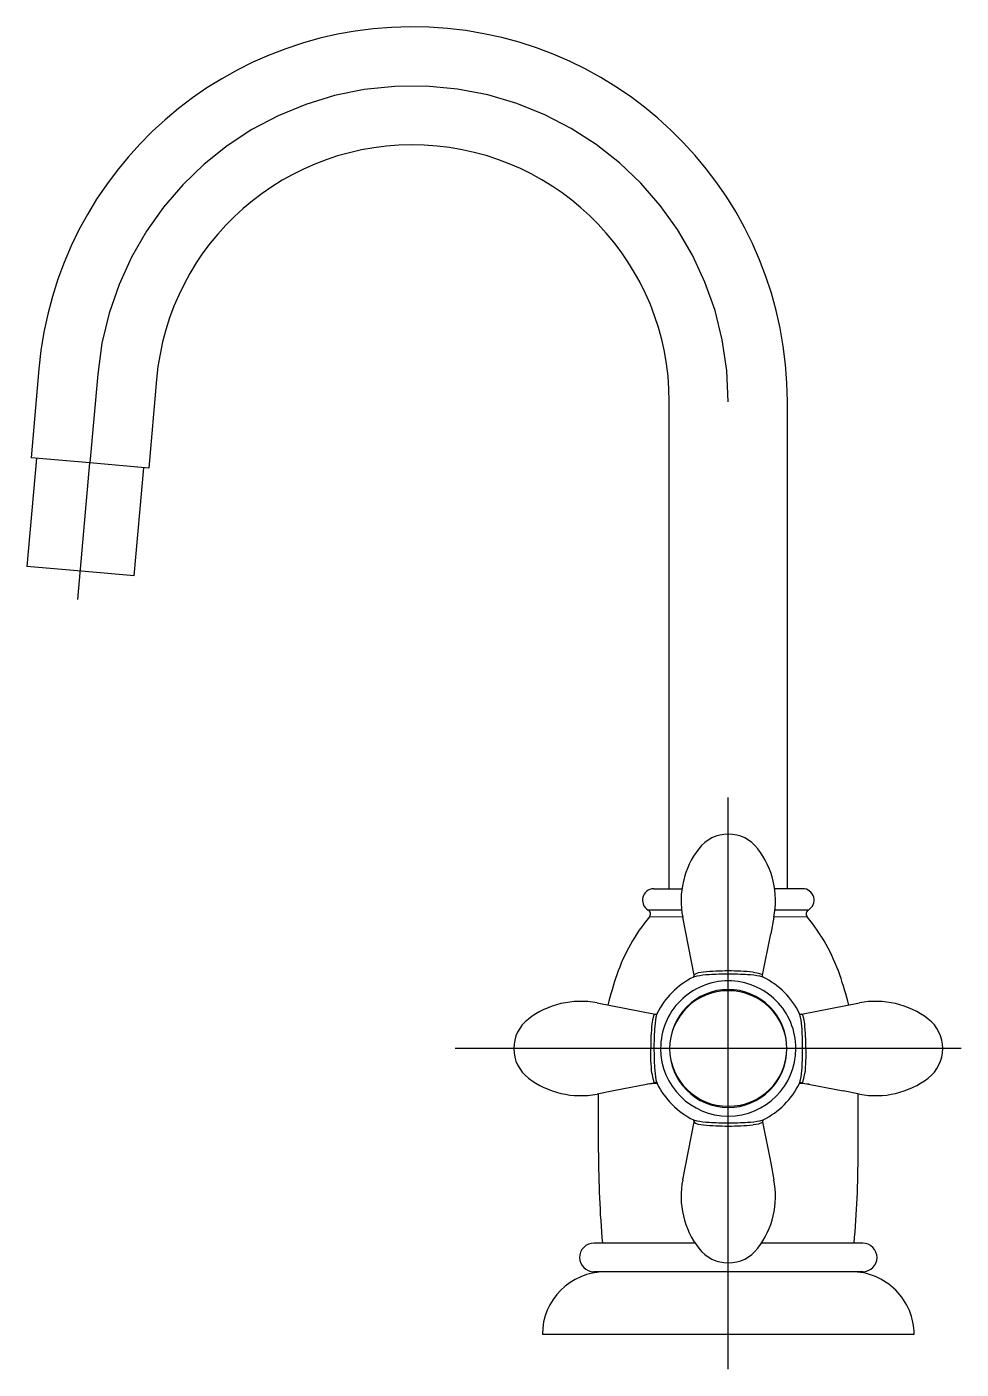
# Model space of a CAD drawing. Extents: x 88.229 to 88.392, y 0.026 to 0.261.
import ezdxf

# ---------------------------------------------------------------- set-up
doc = ezdxf.new("R2010")
doc.units = 0
doc.header["$LTSCALE"] = 0.093333
doc.header["$MEASUREMENT"] = 0
doc.linetypes.add('AXES', pattern=[0.54, 0.3, -0.08, 0.08, -0.08])
doc.linetypes.add('CONTINU', pattern=[0])
doc.layers.get('0').update_dxf_attribs({"linetype": 'CONTINUOUS'})

msp = doc.modelspace()

# ---------------------------------------------------------------- linework, layer by layer
at = {"linetype": 'CONTINU'}
for points in [[(88.29929, 0.2605, 0.401917), (88.23113, 0.20072)], [(88.36198, 0.19501, 0.401487), (88.29929, 0.2605)], [(88.2985, 0.23986, 0.402423), (88.2517, 0.1989)], [(88.34133, 0.19501, 0.401496), (88.2985, 0.23986)], [(88.35165, 0.11937, 0.233523), (88.34649, 0.11682)], [(88.35681, 0.11682, 0.233494), (88.35165, 0.11937)], [(88.34649, 0.11682, 0.214936), (88.34368, 0.10482)], [(88.35962, 0.10482, 0.214912), (88.35681, 0.11682)], [(88.33735, 0.10934, 0.305608), (88.33676, 0.10718)], [(88.33865, 0.10982, 0.179067), (88.33735, 0.10934)], [(88.36658, 0.10834, 0.340062), (88.36465, 0.10982)], [(88.36566, 0.10609, 0.33879), (88.36658, 0.10834)], [(88.33676, 0.10718, 0.181657), (88.33764, 0.10609)], [(88.33803, 0.10555, 0.219981), (88.33764, 0.10609)], [(88.36566, 0.10609, 0.221631), (88.36528, 0.10554)], [(88.33786, 0.10489, 0.08992), (88.33216, 0.09475)], [(88.33786, 0.10489, 0.222858), (88.33803, 0.10555)], [(88.36528, 0.10554, 0.220417), (88.36545, 0.10489)], [(88.37115, 0.09474, 0.09003), (88.36545, 0.10489)], [(88.33216, 0.09475, 0.023524), (88.33061, 0.08946)], [(88.34558, 0.09435, 0.083393), (88.34184, 0.09168)], [(88.34558, 0.09435, 0.239463), (88.34567, 0.09469)], [(88.34829, 0.09477, 0.030097), (88.34615, 0.09452)], [(88.35165, 0.09543, 0.026169), (88.34733, 0.09522)], [(88.35165, 0.09487, 0.014769), (88.34829, 0.09477)], [(88.35598, 0.09522, 0.026185), (88.35165, 0.09543)], [(88.35502, 0.09477, 0.015569), (88.35165, 0.09487)], [(88.35715, 0.09452, 0.030097), (88.35502, 0.09477)], [(88.35772, 0.09435, -0.242522), (88.35764, 0.09468)], [(88.36146, 0.09168, 0.083391), (88.35772, 0.09435)], [(88.3727, 0.08946, 0.023524), (88.37115, 0.09474)], [(88.34184, 0.09168, 0.083394), (88.33917, 0.08794)], [(88.35165, 0.0937, 0.414216), (88.33982, 0.08187)], [(88.35165, 0.0922, 0.414217), (88.3414, 0.08187)], [(88.35165, 0.09197, 0.414217), (88.3414, 0.08187)], [(88.36348, 0.08187, 0.414222), (88.35165, 0.0937)], [(88.3619, 0.08187, 0.414223), (88.35165, 0.0922)], [(88.3619, 0.08187, 0.414223), (88.35165, 0.09197)], [(88.36412, 0.08795, 0.083395), (88.36146, 0.09168)], [(88.3287, 0.08984, 0.214928), (88.3167, 0.08703)], [(88.3866, 0.08703, 0.214936), (88.3746, 0.08984)], [(88.3167, 0.08703, 0.233562), (88.31415, 0.08187)], [(88.339, 0.08737, 0.030095), (88.33875, 0.08523)], [(88.33884, 0.08785, 0.245991), (88.33917, 0.08794)], [(88.36412, 0.08795, 0.245965), (88.36446, 0.08785)], [(88.36455, 0.08523, 0.030098), (88.3643, 0.08737)], [(88.38915, 0.08187, 0.233525), (88.3866, 0.08703)], [(88.3383, 0.08619, 0.026169), (88.33809, 0.08187)], [(88.33875, 0.08523, 0.015567), (88.33866, 0.08187)], [(88.36465, 0.08187, 0.014764), (88.36455, 0.08523)], [(88.36521, 0.08187, 0.02617), (88.36501, 0.08619)], [(88.31415, 0.08187, 0.233459), (88.3167, 0.07671)], [(88.3383, 0.07754, -0.030019), (88.33809, 0.08187)], [(88.33866, 0.08187, 0.014764), (88.33875, 0.0785)], [(88.33982, 0.08187, 0.414213), (88.35165, 0.07004)], [(88.3414, 0.08187, 0.414213), (88.35165, 0.07154)], [(88.3414, 0.08187, 0.414213), (88.35165, 0.07177)], [(88.35165, 0.07154, 0.414214), (88.3619, 0.08187)], [(88.35165, 0.07004, 0.414213), (88.36348, 0.08187)], [(88.35165, 0.07177, 0.414213), (88.3619, 0.08187)], [(88.36455, 0.0785, 0.015574), (88.36465, 0.08187)], [(88.36521, 0.08187, -0.030019), (88.36501, 0.07754)], [(88.3866, 0.07671, 0.233494), (88.38915, 0.08187)], [(88.33875, 0.0785, 0.030095), (88.339, 0.07637)], [(88.3643, 0.07637, 0.030094), (88.36455, 0.0785)], [(88.3167, 0.07671, 0.214909), (88.3287, 0.0739)], [(88.33922, 0.07574, 0.285548), (88.33884, 0.07588)], [(88.33922, 0.07574, 0.083394), (88.34184, 0.07206)], [(88.36146, 0.07206, 0.083393), (88.36408, 0.07574)], [(88.36446, 0.07588, 0.285499), (88.36408, 0.07574)], [(88.3746, 0.0739, 0.214958), (88.3866, 0.07671)], [(88.34184, 0.07206, 0.083393), (88.34558, 0.06939)], [(88.35772, 0.06939, 0.083392), (88.36146, 0.07206)], [(88.34567, 0.06906, 0.234853), (88.34558, 0.06939)], [(88.34615, 0.06922, 0.030095), (88.34829, 0.06897)], [(88.34733, 0.06851, 0.02617), (88.35165, 0.06831)], [(88.34829, 0.06897, 0.015575), (88.35165, 0.06887)], [(88.35165, 0.06887, 0.014769), (88.35502, 0.06897)], [(88.35165, 0.06831, 0.026186), (88.35598, 0.06851)], [(88.35502, 0.06897, 0.030096), (88.35715, 0.06922)], [(88.35772, 0.06939, 0.234868), (88.35764, 0.06906)], [(88.32895, 0.06366, 0.022174), (88.32965, 0.04782)], [(88.37365, 0.04782, 0.022134), (88.37435, 0.06363)], [(88.34368, 0.05892, 0.214928), (88.34649, 0.04692)], [(88.35681, 0.04692, 0.214909), (88.35962, 0.05892)], [(88.32815, 0.04782, 0.414214), (88.32565, 0.04532)], [(88.37765, 0.04532, 0.414214), (88.37515, 0.04782)], [(88.32565, 0.04532, 0.414213), (88.32815, 0.04282)], [(88.34649, 0.04692, 0.233569), (88.35165, 0.04437)], [(88.35165, 0.04437, 0.233661), (88.35681, 0.04692)], [(88.37515, 0.04282, 0.414213), (88.37765, 0.04532)], [(88.33015, 0.04282, 0.414207), (88.31915, 0.03182)], [(88.38415, 0.03182, 0.414222), (88.37315, 0.04282)]]:
    msp.add_lwpolyline(points, format="xyb", dxfattribs=at)
at = {"linetype": 'AXES'}
for points in [[(88.29884, 0.25018, 0.401512), (88.24141, 0.19982)], [(88.35165, 0.19498, 0.402366), (88.29884, 0.25018)]]:
    msp.add_lwpolyline(points, format="xyb", dxfattribs=at)
at = {"linetype": 'CONTINU'}
for points in [[(88.23113, 0.20072), (88.22977, 0.18519)], [(88.2517, 0.1989), (88.25034, 0.18339)], [(88.34133, 0.10982), (88.34133, 0.19501)], [(88.36198, 0.10982), (88.36198, 0.19501)], [(88.23068, 0.18511), (88.22902, 0.16618)], [(88.24005, 0.18429), (88.22977, 0.18519)], [(88.25034, 0.18339), (88.24005, 0.18429)], [(88.24781, 0.16453), (88.24946, 0.18346)], [(88.23922, 0.16529), (88.22902, 0.16618)], [(88.24781, 0.16453), (88.23922, 0.16529)], [(88.33865, 0.10982), (88.34355, 0.10982)], [(88.36465, 0.10982), (88.35975, 0.10982)], [(88.34349, 0.10609), (88.33764, 0.10609)], [(88.36566, 0.10609), (88.35982, 0.10609)], [(88.34368, 0.10482), (88.33786, 0.10489)], [(88.34567, 0.09469), (88.34368, 0.10482)], [(88.35962, 0.10482), (88.35906, 0.10193)], [(88.36545, 0.10489), (88.35962, 0.10482)], [(88.35764, 0.09468), (88.35906, 0.10193)], [(88.34615, 0.09452), (88.34558, 0.09435)], [(88.34733, 0.09522), (88.34641, 0.09508), (88.34584, 0.09489), (88.34567, 0.09469)], [(88.35598, 0.09522), (88.35691, 0.09507), (88.35747, 0.09489), (88.35764, 0.09468)], [(88.35772, 0.09435), (88.35715, 0.09452)], [(88.3287, 0.08984), (88.33884, 0.08785)], [(88.36446, 0.08785), (88.3746, 0.08984)], [(88.33884, 0.08785), (88.33863, 0.08768), (88.33844, 0.08711), (88.3383, 0.08619)], [(88.33917, 0.08794), (88.339, 0.08737)], [(88.3643, 0.08737), (88.36412, 0.08795)], [(88.36501, 0.08619), (88.36486, 0.08711), (88.36468, 0.08768), (88.36446, 0.08785)], [(88.3383, 0.07754), (88.33844, 0.07663), (88.33863, 0.07606), (88.33884, 0.07588)], [(88.36446, 0.07588), (88.36468, 0.07606), (88.36486, 0.07663), (88.36501, 0.07754)], [(88.33884, 0.07588), (88.33159, 0.07446)], [(88.33922, 0.07574), (88.33754, 0.07563)], [(88.339, 0.07637), (88.33922, 0.07574)], [(88.36408, 0.07574), (88.3643, 0.07637)], [(88.36577, 0.07563), (88.36408, 0.07574)], [(88.36446, 0.07588), (88.37172, 0.07446)], [(88.33159, 0.07446), (88.3287, 0.0739)], [(88.32895, 0.06366), (88.32895, 0.07395)], [(88.3746, 0.0739), (88.37172, 0.07446)], [(88.37435, 0.06363), (88.37435, 0.07395)], [(88.34368, 0.05892), (88.34567, 0.06906)], [(88.34558, 0.06939), (88.34615, 0.06922)], [(88.34567, 0.06906), (88.34584, 0.06884), (88.34641, 0.06866), (88.34733, 0.06851)], [(88.35764, 0.06906), (88.35747, 0.06885), (88.35691, 0.06866), (88.35598, 0.06851)], [(88.35715, 0.06922), (88.35772, 0.06939)], [(88.35764, 0.06906), (88.35906, 0.06181)], [(88.35906, 0.06181), (88.35962, 0.05892)], [(88.34585, 0.04782), (88.32815, 0.04782)], [(88.37515, 0.04782), (88.35745, 0.04782)], [(88.35165, 0.04282), (88.32815, 0.04282)], [(88.37515, 0.04282), (88.35165, 0.04282)], [(88.35165, 0.03182), (88.31915, 0.03182)], [(88.38415, 0.03182), (88.35165, 0.03182)]]:
    msp.add_lwpolyline(points, dxfattribs=at)
at = {"linetype": 'AXES'}
for points in [[(88.24141, 0.19982), (88.24005, 0.18429)], [(88.35165, 0.02579), (88.35165, 0.19498)], [(88.23796, 0.16039), (88.24005, 0.18429)], [(88.39236, 0.08187), (88.30392, 0.08187)]]:
    msp.add_lwpolyline(points, dxfattribs=at)

doc.saveas('drawing.dxf')
